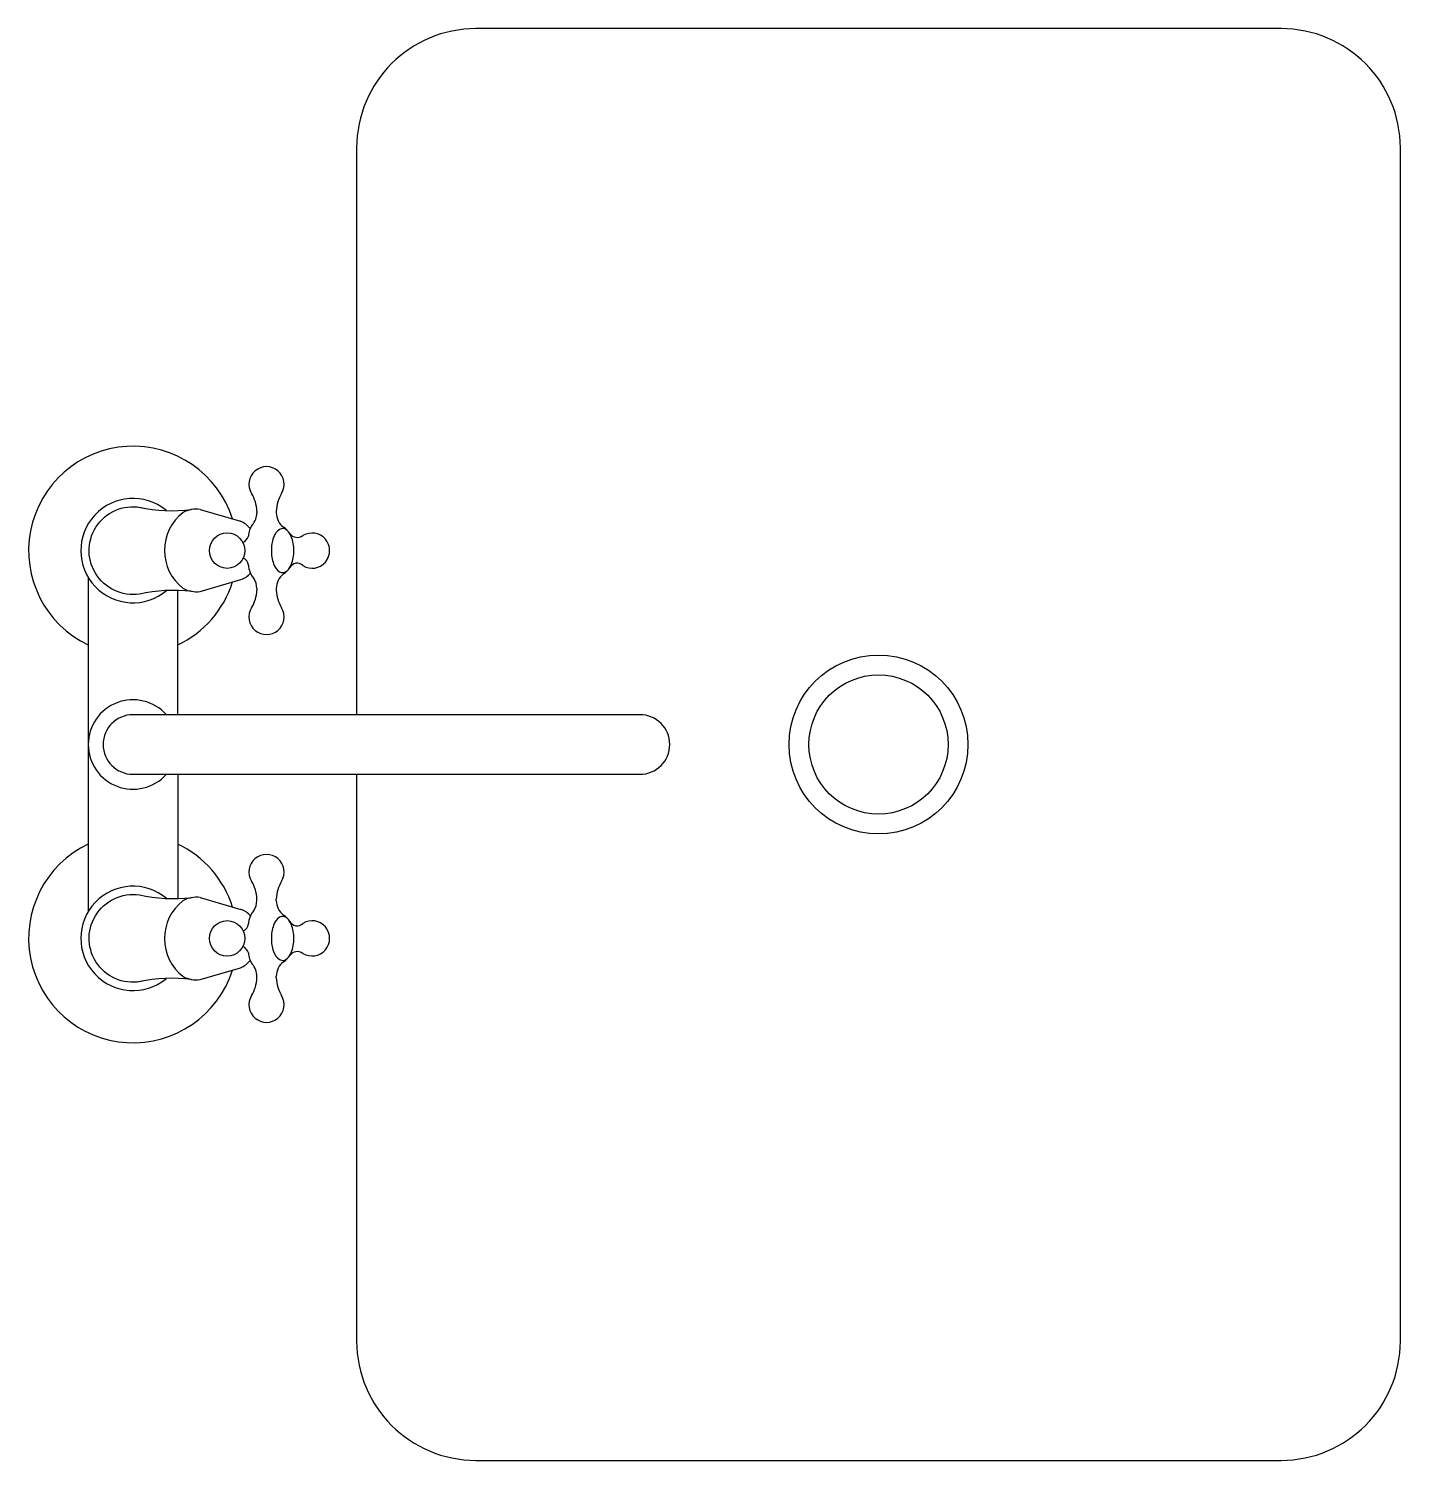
# Model space of a CAD drawing. Header units: millimetres. Extents: x -3062.806 to -3062.346, y 2892.344 to 2892.824.
import ezdxf

# ---------------------------------------------------------------- set-up
doc = ezdxf.new("R2010")
doc.units = ezdxf.units.MM
doc.header["$LTSCALE"] = 10
doc.layers.add('cozinha_pias', color=2, linetype='Continuous')

msp = doc.modelspace()

# ---------------------------------------------------------------- linework, layer by layer
at = {"layer": 'cozinha_pias', "color": 1}
for p, q in [((-3062.74830939789, 2892.663281647696), (-3062.734781237189, 2892.659292597865)), ((-3062.729315961614, 2892.662678994708), (-3062.729315961614, 2892.662128477708)), ((-3062.722815961614, 2892.662678994708), (-3062.722815961614, 2892.662128477708)), ((-3062.785847120613, 2892.640427925517), (-3062.785847120613, 2892.528455681895)), ((-3062.748372078709, 2892.635731014285), (-3062.734717238239, 2892.639757418921)), ((-3062.755847120613, 2892.594441803707), (-3062.755847120613, 2892.636094149218)), ((-3062.729315961614, 2892.636757037707), (-3062.729315961614, 2892.636206519708)), ((-3062.722815961614, 2892.636757037707), (-3062.722815961614, 2892.636206519708)), ((-3062.600847141188, 2892.594441803705), (-3062.770847120613, 2892.594441803706)), ((-3062.770847120613, 2892.574441803706), (-3062.600847141188, 2892.574441803705)), ((-3062.755847120613, 2892.574441803706), (-3062.755847120613, 2892.532789458195)), ((-3062.748372078709, 2892.533152593128), (-3062.734717238239, 2892.529126188492)), ((-3062.729315961614, 2892.532126569705), (-3062.729315961614, 2892.532677087705)), ((-3062.722815961614, 2892.532126569705), (-3062.722815961614, 2892.532677087705)), ((-3062.74830939789, 2892.505601959717), (-3062.734781237189, 2892.509591009548)), ((-3062.729315961614, 2892.506204612705), (-3062.729315961614, 2892.506755129705)), ((-3062.722815961614, 2892.506204612705), (-3062.722815961614, 2892.506755129705))]:
    msp.add_line(p, q, dxfattribs=at)
at = {"layer": 'cozinha_pias'}
msp.add_lwpolyline([(-3062.695847120614, 2892.574441803705), (-3062.695847120614, 2892.384441803706, 0.4142135623730951), (-3062.655847120614, 2892.344441803706), (-3062.385847120615, 2892.344441803706, 0.4142135623730951), (-3062.345847120615, 2892.384441803706), (-3062.345847120615, 2892.784441803706, 0.4142135623730951), (-3062.385847120615, 2892.824441803706), (-3062.655847120614, 2892.824441803706, 0.414213562373096), (-3062.695847120614, 2892.784441803706), (-3062.695847120614, 2892.594441803706)], format="xyb", dxfattribs=at)
at = {"layer": 'cozinha_pias', "color": 1}
for centre, radius in [((-3062.739287379614, 2892.649442757708), 0.005941512000000001), ((-3062.520847120615, 2892.584441803706), 0.02999999999995149), ((-3062.520847120615, 2892.584441803706), 0.02333333333329561), ((-3062.739287379614, 2892.519440849705), 0.005941512000000001)]:
    msp.add_circle(centre, radius, dxfattribs=at)
for centre, radius, start, end in [((-3062.770847120614, 2892.649441803708), 0.03499999999994653, 17.72371918596019, 244.6230664745534), ((-3062.726065955614, 2892.671692740707), 0.005900017, 328.3904720007328, 211.6094669997799), ((-3062.741310297614, 2892.662310884707), 0.011999983, 1.757889000047816, 31.60954999932557), ((-3062.710821601614, 2892.662310874708), 0.012000009, 148.3906559995818, 178.2423019995128), ((-3062.770847120614, 2892.649441803708), 0.01750000000014438, 50.65685089091481, 310.0942733020574), ((-3062.757796245377, 2892.712951073706), 0.05014971998877064, 257.472769143975, 277.4476447256793), ((-3062.749639003614, 2892.654705079708), 0.008678964, 81.1877164126479, 120.8230637089108), ((-3062.744338165614, 2892.649511044708), 0.015967787, 127.6234276096408, 232.3765850004984), ((-3062.737922179615, 2892.651906964707), 0.008025777000000001, 37.67966599977222, 66.96104999932929), ((-3062.724704366614, 2892.653868795708), 0.007470403000000001, 145.1196900002835, 176.7451680004807), ((-3062.735315182615, 2892.662128084708), 0.005999223000000001, 318.3464320006545, 0.003791999904958488), ((-3062.716816746614, 2892.662128077708), 0.005999214000000001, 179.9961550001052, 233.905533000107), ((-3062.735452135615, 2892.655294474708), 0.003438506, 294.7923750000528, 343.0660200005369), ((-3062.711807975615, 2892.649634980708), 0.012645004, 160.615666000967, 180.8808189998261), ((-3062.718977622614, 2892.652419369707), 0.004963777, 123.6085170001696, 163.4670049992379), ((-3062.720683395614, 2892.654703660708), 0.002122917, 45.01665999937918, 119.3878229994537), ((-3062.726065975614, 2892.649442744707), 0.009700021000000001, 36.09830500069825, 53.90171800022267), ((-3062.722847079614, 2892.652187486708), 0.00543782, 21.22364800053757, 47.63364100006668), ((-3062.715707911614, 2892.657022402708), 0.003135171, 216.495486000035, 305.4189869997429), ((-3062.729176774615, 2892.649566495708), 0.012287961, 359.6450860005113, 21.93152699983524), ((-3062.710798555614, 2892.649442751708), 0.005900017, 238.3904859991594, 121.60955799988), ((-3062.711806969614, 2892.649329444708), 0.012645004, 179.4963619999876, 199.7615150004474), ((-3062.729175843614, 2892.649283589707), 0.012287961, 338.4456540000972, 0.732094999091073), ((-3062.734945422614, 2892.644307533708), 0.002797264, 5.848542000542149, 68.3598159995012), ((-3062.724704356614, 2892.645016721708), 0.007470414000000001, 183.2548449998661, 220.9129680002548), ((-3062.718958132614, 2892.646497918708), 0.004963777, 196.9101759999061, 236.7686639997253), ((-3062.726065947614, 2892.649442745708), 0.009699982000000001, 306.0982509997197, 323.9017490002803), ((-3062.722829031614, 2892.646704324708), 0.00543782, 312.7435400001235, 339.1535330006438), ((-3062.715818216614, 2892.642556171707), 0.002679763, 44.01104000004136, 154.073984999671), ((-3062.770847120614, 2892.649441803708), 0.03499999999994653, 295.376933526635, 342.5557587576322), ((-3062.736185782614, 2892.645438912708), 0.005868219, 284.4925339998252, 323.0232709994929), ((-3062.735315182615, 2892.636757430708), 0.005999223000000001, 359.9962160003147, 34.13957600058146), ((-3062.716816745614, 2892.636757434708), 0.005999215000000001, 126.0939330000518, 180.0034870001602), ((-3062.720648829614, 2892.644202448707), 0.002122917, 240.9893580001531, 315.3605210007333), ((-3062.757125521614, 2892.580867836708), 0.055241107, 83.9746290002519, 102.0669240005651), ((-3062.749639003614, 2892.644317009708), 0.008678964, 239.1769610000633, 278.393830999479), ((-3062.741310307614, 2892.636574638708), 0.011999995, 328.3904799994864, 358.2420650001646), ((-3062.710821624614, 2892.636574630707), 0.011999983, 181.757660000832, 211.6094509998196), ((-3062.726065956615, 2892.627192760708), 0.005900006, 148.3906019991661, 31.60961900006549), ((-3062.770847120614, 2892.584441803706), 0.01499999999984539, 41.81031489709004, 318.189685102025), ((-3062.770847120614, 2892.584441803706), 0.01000000000028786, 90, 270), ((-3062.600847141188, 2892.584441803705), 0.01000000000027285, 270, 90), ((-3062.770847120614, 2892.519441803705), 0.03499999999994653, 115.3769335254465, 342.2762808140399), ((-3062.770847120614, 2892.519441803705), 0.03499999999994653, 17.44424124236773, 64.623066473365), ((-3062.726065956615, 2892.541690846705), 0.005900006, 328.3903809999345, 211.6093980008339), ((-3062.741310307614, 2892.532308968705), 0.011999995, 1.757934999835395, 31.60952000051349), ((-3062.710821624614, 2892.532308976705), 0.011999983, 148.3905490001804, 178.242339999168), ((-3062.770847120614, 2892.519441803705), 0.01750000000014438, 49.90572669794255, 309.3431491090852), ((-3062.757125521614, 2892.588015770705), 0.055241107, 257.9330759994349, 276.0253709997481), ((-3062.749639003614, 2892.524566597705), 0.008678964, 81.60616900052094, 120.8230389999367), ((-3062.744338165614, 2892.519372562705), 0.015967787, 127.6234149995016, 232.3765723903592), ((-3062.736185782614, 2892.523444694705), 0.005868219, 36.97672900050703, 75.50746600017479), ((-3062.724704356614, 2892.523866885705), 0.007470414000000001, 139.0870319997452, 176.7451550001339), ((-3062.735315182615, 2892.532126176705), 0.005999223000000001, 325.8604239994186, 0.003783999685271767), ((-3062.716816745614, 2892.532126172705), 0.005999215000000001, 179.9965129998397, 233.9060669999482), ((-3062.734945422614, 2892.524576073705), 0.002797264, 291.6401840004988, 354.1514579994579), ((-3062.711806969614, 2892.519554162705), 0.012645004, 160.2384849995526, 180.5036380000125), ((-3062.718958132614, 2892.522385688705), 0.004963777, 123.2313360002747, 163.0898240000939), ((-3062.720648829614, 2892.524681158705), 0.002122917, 44.63947899926669, 119.0106419998469), ((-3062.726065947614, 2892.519440861705), 0.009699982000000001, 36.0982509997196, 53.90174900028024), ((-3062.722829031614, 2892.522179282705), 0.00543782, 20.8464669993561, 47.2564599998765), ((-3062.715818216614, 2892.526327435705), 0.002679763, 205.926015000329, 315.9889599999587), ((-3062.729175843614, 2892.519600017705), 0.012287961, 359.2679050009089, 21.55434599990276), ((-3062.710798555614, 2892.519440855705), 0.005900017, 238.39044200012, 121.6095140008407), ((-3062.711807975615, 2892.519248626705), 0.012645004, 179.1191810001739, 199.384333999033), ((-3062.729176774615, 2892.519317111705), 0.012287961, 338.0684730001648, 0.3549139994886553), ((-3062.735452135615, 2892.513589132705), 0.003438506, 16.93397999946308, 65.20762499994724), ((-3062.724704366614, 2892.515014811705), 0.007470403000000001, 183.2548319995193, 214.8803099997165), ((-3062.718977622614, 2892.516464237705), 0.004963777, 196.5329950007621, 236.3914829998304), ((-3062.726065975614, 2892.519440862705), 0.009700021000000001, 306.0982819997773, 323.9016949993017), ((-3062.722847079614, 2892.516696120705), 0.00543782, 312.3663589999333, 338.7763519994623), ((-3062.715707911614, 2892.511861204705), 0.003135171, 54.58101300025713, 143.504513999965), ((-3062.737922179615, 2892.516976642705), 0.008025777000000001, 293.0389500006706, 322.3203340002278), ((-3062.735315182615, 2892.506755522705), 0.005999223000000001, 359.996208000095, 41.65356799934538), ((-3062.716816746614, 2892.506755529705), 0.005999214000000001, 126.094466999893, 180.0038449998948), ((-3062.720683395614, 2892.514179946705), 0.002122917, 240.6121770005463, 314.9833400006208), ((-3062.757796245377, 2892.455932533706), 0.05014971998877064, 82.55235527432082, 102.5272308560249), ((-3062.749639003614, 2892.514178527705), 0.008678964, 239.1769362910892, 278.8122835873521), ((-3062.741310297614, 2892.506572722705), 0.011999983, 328.3904500006744, 358.2421109999522), ((-3062.710821601614, 2892.506572732705), 0.012000009, 181.7576980004872, 211.6093440004182), ((-3062.726065955614, 2892.497190866705), 0.005900017, 148.3905330002201, 31.60952799926731)]:
    msp.add_arc(centre, radius, start, end, dxfattribs=at)
at = {"layer": 'cozinha_pias', "color": 1, "extrusion": (0, 0, -1)}
for centre, start, end in [((3062.770847120614, 2892.649441803708), 261.506964000444, 104.1377488978951), ((3062.770847120614, 2892.519441803705), 255.8622511021049, 98.49303599955596)]:
    msp.add_arc(centre, 0.014714828, start, end, dxfattribs=at)

doc.saveas('drawing.dxf')
